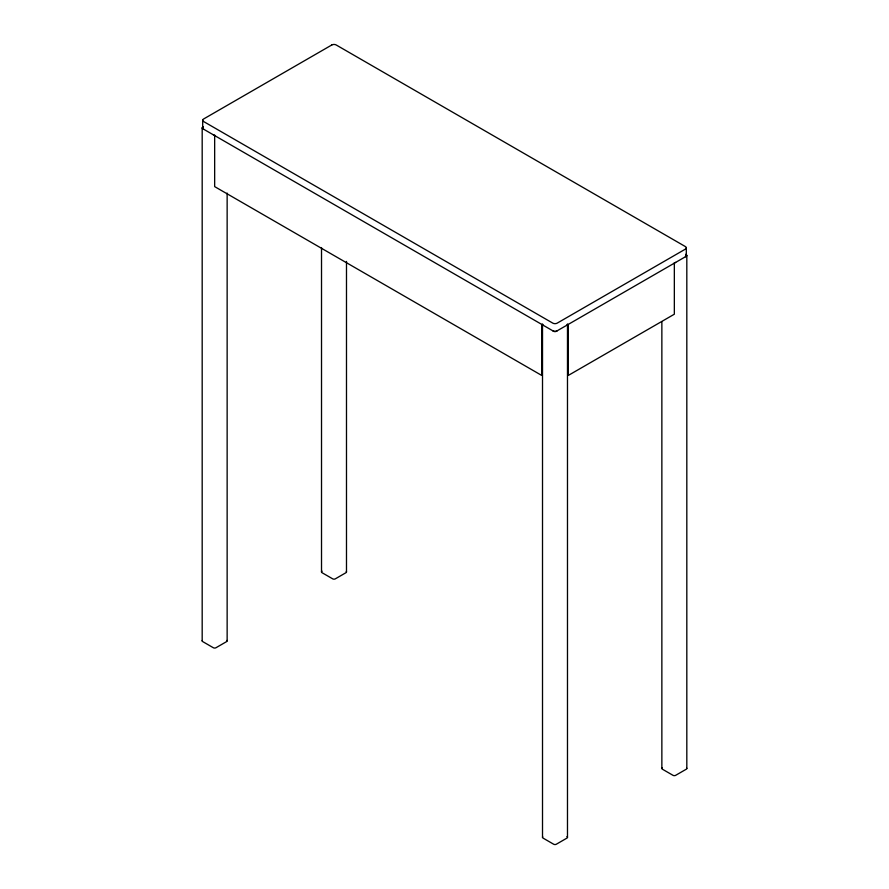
<?xml version="1.0" encoding="UTF-8"?>
<svg xmlns="http://www.w3.org/2000/svg" width="889" height="889" viewBox="0 0 889 889"><rect width="100%" height="100%" fill="white"/><g stroke="black" fill="none" stroke-linecap="round" stroke-linejoin="round"><path stroke-width="1.33" d="M203.392 126.771L202.725 127.149A1.878 1.078 0 0 0 202.725 128.683L553.669 331.297A1.878 1.078 0 0 0 556.325 331.297L686.275 256.276A1.878 1.078 0 0 0 686.275 254.743L685.608 254.365M686.819 255.51L686.819 768.44M686.308 247.853L686.308 255.51M674.34 263.166L674.34 314.206L568.26 375.447L568.26 324.407M661.861 322.051L661.861 768.44M567.482 324.407L567.482 837.338M542.512 324.407L542.512 837.338M541.745 324.407L541.745 375.447L214.66 186.612L214.66 135.573M346.488 261.41L346.488 571.949M321.518 247.553L321.518 571.949M227.14 193.069L227.14 640.847M202.692 120.259L202.692 127.916M202.181 127.916L202.181 640.847M675.662 262.399A1.878 1.078 0 0 1 674.34 262.711M686.741 768.118A1.878 1.078 0 0 1 686.275 769.207L675.662 775.33A1.878 1.078 0 0 1 673.017 775.33L662.405 769.207A1.878 1.078 0 0 1 662.405 767.674M543.068 325.174A1.878 1.078 0 0 1 542.601 324.085M567.393 324.085A1.878 1.078 0 0 1 566.938 325.174M542.757 836.816A1.878 1.078 0 0 0 543.068 838.105L553.669 844.228A1.878 1.078 0 0 0 556.325 844.228L566.938 838.105A1.878 1.078 0 0 0 566.938 836.582M346.243 571.427A1.878 1.078 0 0 1 345.932 572.716L335.331 578.839A1.878 1.078 0 0 1 332.675 578.839L322.062 572.716A1.878 1.078 0 0 1 322.062 571.183M214.727 135.117A1.878 1.078 0 0 1 213.338 134.806M202.259 640.524A1.878 1.078 0 0 0 202.725 641.614L213.338 647.737A1.878 1.078 0 0 0 215.983 647.737L226.595 641.614A1.878 1.078 0 0 0 226.984 640.413M203.614 129.194A3.123 1.8 0 0 1 203.17 126.949M557.214 330.786A3.123 1.8 0 0 1 552.791 330.786M685.83 254.543A3.123 1.8 0 0 1 685.386 256.788M331.786 44.983L203.614 118.982A3.123 1.8 0 0 0 203.614 121.537L552.791 323.129A3.123 1.8 0 0 0 557.214 323.129L685.386 249.131A3.123 1.8 0 0 0 685.386 246.575L336.209 44.983A3.123 1.8 0 0 0 331.786 44.983"/></g></svg>
